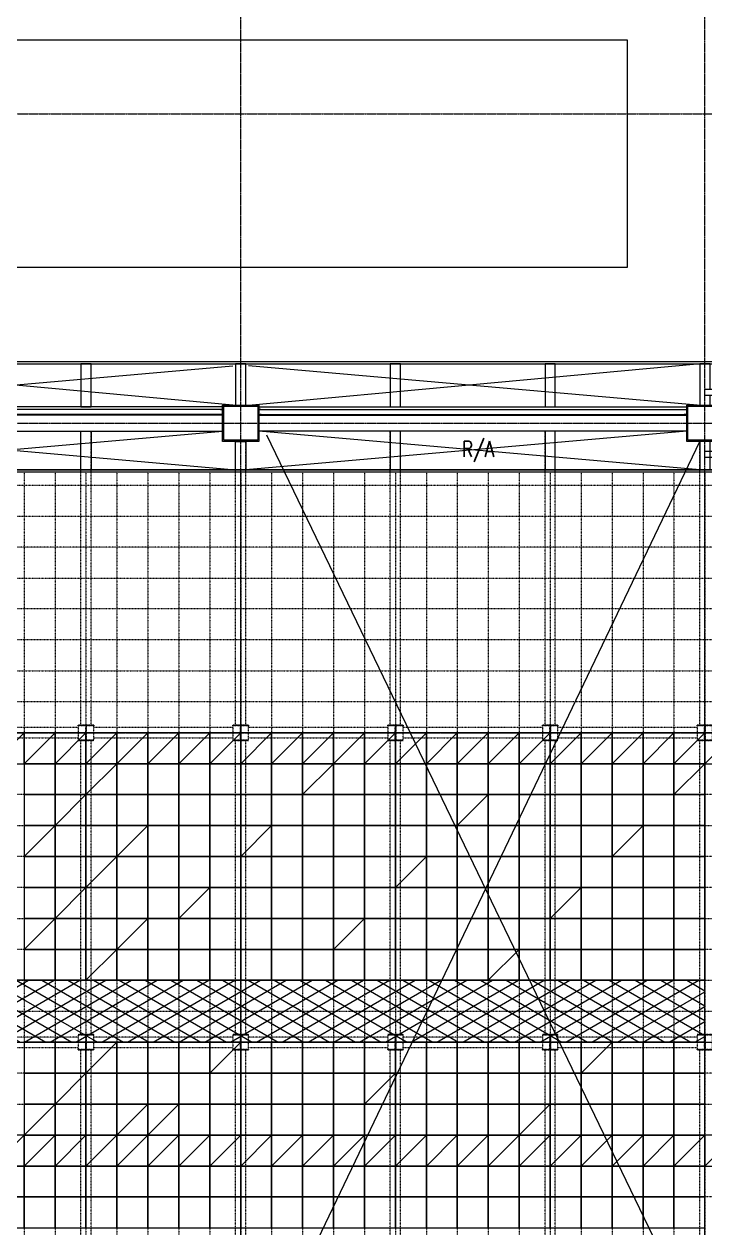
# Model space of a CAD drawing. Extents: x 73996 to 686888, y -9729 to 263202.
# Drawn here: x 467726 to 480926, y 201602 to 224942 of the extents above; entities that cross this region are included whole.
import ezdxf
from ezdxf.enums import TextEntityAlignment as Align

# ---------------------------------------------------------------- set-up
doc = ezdxf.new("R2010")
doc.units = 0
doc.header["$LTSCALE"] = 20
doc.linetypes.add('Data Center Layout_L20$0$CENTER', pattern=[2, 1.25, -0.25, 0.25, -0.25])
doc.linetypes.add('Data Center Layout_L20$0$DOTK1', pattern=[0.1, 0.05, -0.05])
for name, color, linetype, lineweight in [('Data Center Layout_L20$0$$ALDG', 252, 'Data Center Layout_L20$0$DOTK1', 0), ('Data Center Layout_L20$0$$ALDG-P', 252, 'Continuous', 0), ('Data Center Layout_L20$0$$AREA-RC', 252, 'Continuous', 0), ('Data Center Layout_L20$0$$OOBIKI', 252, 'Data Center Layout_L20$0$DOTK1', 0), ('Data Center Layout_L20$0$ARC', 252, 'Continuous', 0), ('Data Center Layout_L20$0$H-SIN', 252, 'Data Center Layout_L20$0$CENTER', 9), ('Data Center Layout_L20$0$HOJO1', 252, 'Continuous', 0)]:
    doc.layers.add(name, color=color, linetype=linetype, lineweight=lineweight)
doc.styles.add('Data Center Layout_L20$0$ROMS', font='ROMANS.shx', dxfattribs={"bigfont": 'bigfont.shx'})

# ---------------------------------------------------------------- blocks, each defined once
blk = doc.blocks.new('Data Center Layout_L20$0$45%-AL-G')
blk.add_line((600, 600), (0, 0))
blk.add_lwpolyline([(0, 0), (600, 0), (600, 600), (0, 600)], close=True)
blk = doc.blocks.new('Data Center Layout_L20$0$BLANK')
blk.add_lwpolyline([(0, 0), (600, 0), (600, 600), (0, 600)], close=True)
blk = doc.blocks.new('Data Center Layout_L20$0$A$C80dc7663')
at = {"layer": 'Data Center Layout_L20$0$$ALDG-P', "linetype": 'Data Center Layout_L20$0$DOTK1'}
h = blk.add_hatch(dxfattribs=at)
h.set_pattern_fill('EXP', color=256, scale=100, style=0)
h.set_pattern_definition([(30, (275940.24, 28654.4), (-125, 216.50635), []), (330, (275940.24, 28654.4), (125, 216.50635), [])])
h.paths.add_polyline_path([(508540.24, 172045.59), (522940.24, 172045.59), (522940.24, 173245.59), (508540.24, 173245.59)])
at = {"layer": 'Data Center Layout_L20$0$$ALDG'}
for p, q in [((509740.24, 183095.59), (509740.24, 148995.59)), ((510340.24, 183095.59), (510340.24, 148995.59)), ((510940.24, 183095.59), (510940.24, 148995.59)), ((511540.24, 183095.59), (511540.24, 148995.59)), ((512140.24, 183095.59), (512140.24, 148995.59)), ((512740.24, 183095.59), (512740.24, 148995.59)), ((513340.24, 183095.59), (513340.24, 148995.59)), ((513940.24, 183095.59), (513940.24, 166395.59)), ((514540.24, 183095.59), (514540.24, 148995.59)), ((515140.24, 183095.59), (515140.24, 148995.59)), ((515740.24, 183095.59), (515740.24, 148995.59)), ((516340.24, 183095.59), (516340.24, 148995.59)), ((516940.24, 183095.59), (516940.24, 148995.59)), ((517540.24, 183095.59), (517540.24, 148995.59)), ((518140.24, 183095.59), (518140.24, 148995.59)), ((518740.24, 183095.59), (518740.24, 148995.59)), ((519340.24, 183095.59), (519340.24, 148995.59)), ((519940.24, 183095.59), (519940.24, 148995.59)), ((520540.24, 183095.59), (520540.24, 148995.59)), ((521140.24, 183095.59), (521140.24, 148995.59)), ((521740.24, 183095.59), (521740.24, 148995.59)), ((522340.24, 183095.59), (522340.24, 148995.59)), ((522940.24, 183095.59), (522940.24, 166395.59)), ((493690.24, 182845.59), (523377.74, 182845.59)), ((493690.24, 182245.59), (523605.24, 182245.59)), ((531290.24, 181645.59), (493690.24, 181645.59)), ((493690.24, 181045.59), (531290.24, 181045.59)), ((531290.24, 180445.59), (493690.24, 180445.59)), ((531290.24, 179845.59), (334590.24, 179845.59)), ((334590.24, 179245.59), (531290.24, 179245.59)), ((531290.24, 178645.59), (334590.24, 178645.59)), ((334590.24, 178045.59), (531290.24, 178045.59)), ((334590.24, 177445.59), (531290.24, 177445.59)), ((531290.24, 176845.59), (334590.24, 176845.59)), ((334590.24, 176245.59), (531290.24, 176245.59)), ((531290.24, 175645.59), (334590.24, 175645.59)), ((531290.24, 175045.59), (334590.24, 175045.59)), ((334590.24, 174445.59), (531290.24, 174445.59)), ((531290.24, 173845.59), (334590.24, 173845.59)), ((334590.24, 173245.59), (531290.24, 173245.59)), ((334590.24, 172645.59), (531290.24, 172645.59)), ((334590.24, 172045.59), (531290.24, 172045.59)), ((531290.24, 171445.59), (334590.24, 171445.59)), ((334590.24, 170845.59), (531290.24, 170845.59)), ((531290.24, 170245.59), (334590.24, 170245.59)), ((334590.24, 169645.59), (531290.24, 169645.59)), ((531290.24, 169045.59), (334590.24, 169045.59))]:
    blk.add_line(p, q, dxfattribs=at)
at = {"layer": 'Data Center Layout_L20$0$$ALDG-P'}
for points in [[(500740.24, 170245.59), (500740.24, 177445.59), (512140.24, 177445.59), (512140.24, 173245.59), (508540.24, 173245.59), (508540.24, 172045.59), (512140.24, 172045.59), (512140.24, 170245.59)], [(512140.24, 177445.59), (522940.24, 177445.59), (522940.24, 173245.59), (512140.24, 173245.59)], [(522940.24, 170245.59), (522940.24, 177445.59), (529540.24, 177445.59), (529540.24, 167845.59), (523540.24, 167845.59), (523540.24, 170245.59)], [(512140.24, 170245.59), (522940.24, 170245.59), (522940.24, 172045.59), (512140.24, 172045.59)]]:
    blk.add_lwpolyline(points, close=True, dxfattribs=at)
at = {"layer": 'Data Center Layout_L20$0$$AREA-RC'}
blk.add_lwpolyline([(493690.24, 183145.59), (523378.24, 183145.59), (523377.74, 182303.09), (528265.24, 182303.09), (528265.24, 182320.59), (529540.24, 182320.59), (529540.24, 178045.59), (500140.24, 178045.59), (500140.24, 170245.59), (486940.24, 170245.59)], dxfattribs=at)
at = {"layer": 'Data Center Layout_L20$0$$OOBIKI'}
for p, q in [((510840.24, 178195.59), (510840.24, 183895.59)), ((511040.24, 178195.59), (511040.24, 183895.59)), ((513840.24, 178195.59), (513840.24, 183695.59)), ((514040.24, 178195.59), (514040.24, 183695.59)), ((516840.24, 178195.59), (516840.24, 183895.59)), ((517040.24, 178195.59), (517040.24, 183895.59)), ((519840.24, 178195.59), (519840.24, 183895.59)), ((520040.24, 178195.59), (520040.24, 183895.59)), ((522840.24, 178195.59), (522840.24, 183695.59)), ((510790.24, 178145.59), (508090.24, 178145.59)), ((513790.24, 178145.59), (511090.24, 178145.59)), ((516790.24, 178145.59), (514090.24, 178145.59)), ((519790.24, 178145.59), (517090.24, 178145.59)), ((522790.24, 178145.59), (520090.24, 178145.59)), ((508090.24, 177945.59), (510790.24, 177945.59)), ((510840.24, 172195.59), (510840.24, 177895.59)), ((511040.24, 172195.59), (511040.24, 177895.59)), ((511090.24, 177945.59), (513790.24, 177945.59)), ((513840.24, 172195.59), (513840.24, 177895.59)), ((514040.24, 172195.59), (514040.24, 177895.59)), ((514090.24, 177945.59), (516790.24, 177945.59)), ((516840.24, 172195.59), (516840.24, 177895.59)), ((517040.24, 172195.59), (517040.24, 177895.59)), ((517090.24, 177945.59), (519790.24, 177945.59)), ((519840.24, 172195.59), (519840.24, 177895.59)), ((520040.24, 172195.59), (520040.24, 177895.59)), ((520090.24, 177945.59), (522790.24, 177945.59)), ((522840.24, 172195.59), (522840.24, 177895.59)), ((510790.24, 172145.59), (508090.24, 172145.59)), ((513790.24, 172145.59), (511090.24, 172145.59)), ((516790.24, 172145.59), (514090.24, 172145.59)), ((519790.24, 172145.59), (517090.24, 172145.59)), ((522790.24, 172145.59), (520090.24, 172145.59)), ((508090.24, 171945.59), (510790.24, 171945.59)), ((510840.24, 166195.59), (510840.24, 171895.59)), ((511040.24, 166195.59), (511040.24, 171895.59)), ((511090.24, 171945.59), (513790.24, 171945.59)), ((513840.24, 166395.59), (513840.24, 171895.59)), ((514040.24, 166395.59), (514040.24, 171895.59)), ((514090.24, 171945.59), (516790.24, 171945.59)), ((516840.24, 166195.59), (516840.24, 171895.59)), ((517040.24, 166195.59), (517040.24, 171895.59)), ((517090.24, 171945.59), (519790.24, 171945.59)), ((519840.24, 166195.59), (519840.24, 171895.59)), ((520040.24, 166195.59), (520040.24, 171895.59)), ((520090.24, 171945.59), (522790.24, 171945.59)), ((522840.24, 166395.59), (522840.24, 171895.59))]:
    blk.add_line(p, q, dxfattribs=at)
at = {"layer": 'Data Center Layout_L20$0$$OOBIKI', "linetype": 'Data Center Layout_L20$0$DOTK1'}
for points in [[(510790.24, 178195.59), (511090.24, 178195.59), (511090.24, 178180.59), (510945.24, 178180.59), (510945.24, 177910.59), (511090.24, 177910.59), (511090.24, 177895.59), (510790.24, 177895.59), (510790.24, 177910.59), (510935.24, 177910.59), (510935.24, 178180.59), (510790.24, 178180.59)], [(513790.24, 178195.59), (514090.24, 178195.59), (514090.24, 178180.59), (513945.24, 178180.59), (513945.24, 177910.59), (514090.24, 177910.59), (514090.24, 177895.59), (513790.24, 177895.59), (513790.24, 177910.59), (513935.24, 177910.59), (513935.24, 178180.59), (513790.24, 178180.59)], [(516790.24, 178195.59), (517090.24, 178195.59), (517090.24, 178180.59), (516945.24, 178180.59), (516945.24, 177910.59), (517090.24, 177910.59), (517090.24, 177895.59), (516790.24, 177895.59), (516790.24, 177910.59), (516935.24, 177910.59), (516935.24, 178180.59), (516790.24, 178180.59)], [(519790.24, 178195.59), (520090.24, 178195.59), (520090.24, 178180.59), (519945.24, 178180.59), (519945.24, 177910.59), (520090.24, 177910.59), (520090.24, 177895.59), (519790.24, 177895.59), (519790.24, 177910.59), (519935.24, 177910.59), (519935.24, 178180.59), (519790.24, 178180.59)], [(522790.24, 178195.59), (523090.24, 178195.59), (523090.24, 178180.59), (522945.24, 178180.59), (522945.24, 177910.59), (523090.24, 177910.59), (523090.24, 177895.59), (522790.24, 177895.59), (522790.24, 177910.59), (522935.24, 177910.59), (522935.24, 178180.59), (522790.24, 178180.59)], [(510790.24, 172195.59), (511090.24, 172195.59), (511090.24, 172180.59), (510945.24, 172180.59), (510945.24, 171910.59), (511090.24, 171910.59), (511090.24, 171895.59), (510790.24, 171895.59), (510790.24, 171910.59), (510935.24, 171910.59), (510935.24, 172180.59), (510790.24, 172180.59)], [(513790.24, 172195.59), (514090.24, 172195.59), (514090.24, 172180.59), (513945.24, 172180.59), (513945.24, 171910.59), (514090.24, 171910.59), (514090.24, 171895.59), (513790.24, 171895.59), (513790.24, 171910.59), (513935.24, 171910.59), (513935.24, 172180.59), (513790.24, 172180.59)], [(516790.24, 172195.59), (517090.24, 172195.59), (517090.24, 172180.59), (516945.24, 172180.59), (516945.24, 171910.59), (517090.24, 171910.59), (517090.24, 171895.59), (516790.24, 171895.59), (516790.24, 171910.59), (516935.24, 171910.59), (516935.24, 172180.59), (516790.24, 172180.59)], [(519790.24, 172195.59), (520090.24, 172195.59), (520090.24, 172180.59), (519945.24, 172180.59), (519945.24, 171910.59), (520090.24, 171910.59), (520090.24, 171895.59), (519790.24, 171895.59), (519790.24, 171910.59), (519935.24, 171910.59), (519935.24, 172180.59), (519790.24, 172180.59)], [(522790.24, 172195.59), (523090.24, 172195.59), (523090.24, 172180.59), (522945.24, 172180.59), (522945.24, 171910.59), (523090.24, 171910.59), (523090.24, 171895.59), (522790.24, 171895.59), (522790.24, 171910.59), (522935.24, 171910.59), (522935.24, 172180.59), (522790.24, 172180.59)]]:
    blk.add_lwpolyline(points, close=True, dxfattribs=at)
at = {"layer": 'Data Center Layout_L20$0$$OOBIKI'}
for points in [[(510790.24, 177895.59), (511090.24, 177895.59), (511090.24, 178195.59), (510790.24, 178195.59)], [(513790.24, 177895.59), (514090.24, 177895.59), (514090.24, 178195.59), (513790.24, 178195.59)], [(516790.24, 177895.59), (517090.24, 177895.59), (517090.24, 178195.59), (516790.24, 178195.59)], [(519790.24, 177895.59), (520090.24, 177895.59), (520090.24, 178195.59), (519790.24, 178195.59)], [(522790.24, 177895.59), (523090.24, 177895.59), (523090.24, 178195.59), (522790.24, 178195.59)], [(510790.24, 171895.59), (511090.24, 171895.59), (511090.24, 172195.59), (510790.24, 172195.59)], [(513790.24, 171895.59), (514090.24, 171895.59), (514090.24, 172195.59), (513790.24, 172195.59)], [(516790.24, 171895.59), (517090.24, 171895.59), (517090.24, 172195.59), (516790.24, 172195.59)], [(519790.24, 171895.59), (520090.24, 171895.59), (520090.24, 172195.59), (519790.24, 172195.59)], [(522790.24, 171895.59), (523090.24, 171895.59), (523090.24, 172195.59), (522790.24, 172195.59)]]:
    blk.add_lwpolyline(points, close=True, dxfattribs=at)
at = {"layer": 'Data Center Layout_L20$0$ARC'}
for p, q in [((487390.24, 185245.59), (523540.24, 185245.59)), ((487390.24, 185195.59), (523490.24, 185195.59)), ((513790.24, 184395.59), (505090.24, 185195.59)), ((505090.24, 184395.59), (513790.24, 185160.59)), ((514090.24, 184395.59), (522790.24, 185195.59)), ((522790.24, 184395.59), (514090.24, 185160.59)), ((513590.24, 184365.59), (505290.24, 184365.59)), ((513590.24, 184315.59), (505290.24, 184315.59)), ((513590.24, 184215.59), (505290.24, 184215.59)), ((513590.24, 184203.09), (505290.24, 184203.09)), ((514290.24, 184365.59), (522590.24, 184365.59)), ((514290.24, 184315.59), (522590.24, 184315.59)), ((514290.24, 184215.59), (522590.24, 184215.59)), ((514290.24, 184203.09), (522590.24, 184203.09)), ((505040.24, 183145.59), (513590.24, 183895.59)), ((505290.24, 183895.59), (513590.24, 183895.59)), ((505290.24, 183895.59), (513840.24, 183145.59)), ((522590.24, 183895.59), (514040.24, 183145.59)), ((522590.24, 183895.59), (514290.24, 183895.59)), ((522840.24, 183145.59), (514290.24, 183895.59)), ((523378.24, 183145.59), (493690.24, 183145.59)), ((523378.24, 183095.59), (493690.24, 183095.59))]:
    blk.add_line(p, q, dxfattribs=at)
for points in [[(499240.24, 187070.59), (521440.24, 187070.59), (521440.24, 191470.59), (499240.24, 191470.59)], [(510840.24, 184365.59), (511040.24, 184365.59), (511040.24, 185195.59), (510840.24, 185195.59)], [(513840.24, 184395.59), (514040.24, 184395.59), (514040.24, 185195.59), (513840.24, 185195.59)], [(516840.24, 184365.59), (517040.24, 184365.59), (517040.24, 185195.59), (516840.24, 185195.59)], [(519840.24, 184365.59), (520040.24, 184365.59), (520040.24, 185195.59), (519840.24, 185195.59)], [(523490.24, 184583.59), (522940.24, 184583.59), (522940.24, 184707.59), (523490.24, 184707.59)], [(513590.24, 183695.59), (513590.24, 184395.59), (514290.24, 184395.59), (514290.24, 183695.59)], [(522590.24, 183695.59), (522590.24, 184395.59), (523290.24, 184395.59), (523290.24, 183695.59)], [(513610.24, 183715.59), (513610.24, 184375.59), (514270.24, 184375.59), (514270.24, 183715.59)], [(522610.24, 183715.59), (522610.24, 184375.59), (523270.24, 184375.59), (523270.24, 183715.59)], [(510840.24, 183895.59), (511040.24, 183895.59), (511040.24, 183145.59), (510840.24, 183145.59)], [(513840.24, 183695.59), (514040.24, 183695.59), (514040.24, 183145.59), (513840.24, 183145.59)], [(517040.24, 183895.59), (516840.24, 183895.59), (516840.24, 183145.59), (517040.24, 183145.59)], [(520040.24, 183895.59), (519840.24, 183895.59), (519840.24, 183145.59), (520040.24, 183145.59)], [(523040.24, 183695.59), (522840.24, 183695.59), (522840.24, 183145.59), (523040.24, 183145.59)], [(523377.74, 183383.59), (522940.24, 183383.59), (522940.24, 183507.59), (523377.74, 183507.59)], [(508540.24, 172045.59), (522940.24, 172045.59), (522940.24, 173245.59), (508540.24, 173245.59)]]:
    blk.add_lwpolyline(points, close=True, dxfattribs=at)
for points in [[(523040.24, 184707.59), (523040.24, 185195.59), (522840.24, 185195.59), (522840.24, 184395.59), (523040.24, 184395.59), (523040.24, 184583.59)], [(513550.24, 184305.59), (513550.24, 184315.59), (513590.24, 184315.59), (513590.24, 184215.59), (513550.24, 184215.59), (513550.24, 184225.59)], [(514330.24, 184305.59), (514330.24, 184315.59), (514290.24, 184315.59), (514290.24, 184215.59), (514330.24, 184215.59), (514330.24, 184225.59)], [(522550.24, 184305.59), (522550.24, 184315.59), (522590.24, 184315.59), (522590.24, 184215.59), (522550.24, 184215.59), (522550.24, 184225.59)]]:
    blk.add_lwpolyline(points, dxfattribs=at)
at = {"layer": 'Data Center Layout_L20$0$H-SIN'}
for p, q in [((513940.24, 124521.53), (513940.24, 230045.59)), ((522940.24, 124521.53), (522940.24, 230045.59)), ((294307.41, 190045.59), (588940.24, 190045.59)), ((294307.41, 184045.59), (588940.24, 184045.59)), ((294307.41, 178045.59), (588940.24, 178045.59)), ((294307.41, 172045.59), (588940.24, 172045.59))]:
    blk.add_line(p, q, dxfattribs=at)
at = {"layer": 'Data Center Layout_L20$0$HOJO1'}
for p, q in [((514440.24, 183820.59), (522840.24, 166395.59)), ((514440.24, 166145.59), (522840.24, 183695.59))]:
    blk.add_line(p, q, dxfattribs=at)
at = {"layer": 'Data Center Layout_L20$0$$ALDG-P'}
for name, p in [('Data Center Layout_L20$0$45%-AL-G', (509140.24, 177445.59)), ('Data Center Layout_L20$0$45%-AL-G', (509740.24, 177445.59)), ('Data Center Layout_L20$0$45%-AL-G', (510340.24, 177445.59)), ('Data Center Layout_L20$0$45%-AL-G', (510940.24, 177445.59)), ('Data Center Layout_L20$0$45%-AL-G', (511540.24, 177445.59)), ('Data Center Layout_L20$0$45%-AL-G', (512140.24, 177445.59)), ('Data Center Layout_L20$0$45%-AL-G', (512740.24, 177445.59)), ('Data Center Layout_L20$0$45%-AL-G', (513340.24, 177445.59)), ('Data Center Layout_L20$0$45%-AL-G', (513940.24, 177445.59)), ('Data Center Layout_L20$0$45%-AL-G', (514540.24, 177445.59)), ('Data Center Layout_L20$0$45%-AL-G', (515140.24, 177445.59)), ('Data Center Layout_L20$0$45%-AL-G', (515740.24, 177445.59)), ('Data Center Layout_L20$0$45%-AL-G', (516340.24, 177445.59)), ('Data Center Layout_L20$0$45%-AL-G', (516940.24, 177445.59)), ('Data Center Layout_L20$0$45%-AL-G', (517540.24, 177445.59)), ('Data Center Layout_L20$0$45%-AL-G', (518140.24, 177445.59)), ('Data Center Layout_L20$0$45%-AL-G', (518740.24, 177445.59)), ('Data Center Layout_L20$0$45%-AL-G', (519340.24, 177445.59)), ('Data Center Layout_L20$0$45%-AL-G', (519940.24, 177445.59)), ('Data Center Layout_L20$0$45%-AL-G', (520540.24, 177445.59)), ('Data Center Layout_L20$0$45%-AL-G', (521140.24, 177445.59)), ('Data Center Layout_L20$0$45%-AL-G', (521740.24, 177445.59)), ('Data Center Layout_L20$0$45%-AL-G', (522340.24, 177445.59)), ('Data Center Layout_L20$0$45%-AL-G', (522940.24, 177445.59)), ('Data Center Layout_L20$0$BLANK', (509740.24, 176845.59)), ('Data Center Layout_L20$0$BLANK', (510340.24, 176845.59)), ('Data Center Layout_L20$0$45%-AL-G', (510940.24, 176845.59)), ('Data Center Layout_L20$0$BLANK', (511540.24, 176845.59)), ('Data Center Layout_L20$0$BLANK', (512140.24, 176845.59)), ('Data Center Layout_L20$0$BLANK', (512740.24, 176845.59)), ('Data Center Layout_L20$0$BLANK', (513340.24, 176845.59)), ('Data Center Layout_L20$0$BLANK', (513940.24, 176845.59)), ('Data Center Layout_L20$0$BLANK', (514540.24, 176845.59)), ('Data Center Layout_L20$0$45%-AL-G', (515140.24, 176845.59)), ('Data Center Layout_L20$0$BLANK', (515740.24, 176845.59)), ('Data Center Layout_L20$0$BLANK', (516340.24, 176845.59)), ('Data Center Layout_L20$0$BLANK', (516940.24, 176845.59)), ('Data Center Layout_L20$0$BLANK', (517540.24, 176845.59)), ('Data Center Layout_L20$0$BLANK', (518140.24, 176845.59)), ('Data Center Layout_L20$0$BLANK', (518740.24, 176845.59)), ('Data Center Layout_L20$0$BLANK', (519340.24, 176845.59)), ('Data Center Layout_L20$0$BLANK', (519940.24, 176845.59)), ('Data Center Layout_L20$0$BLANK', (520540.24, 176845.59)), ('Data Center Layout_L20$0$BLANK', (521140.24, 176845.59)), ('Data Center Layout_L20$0$BLANK', (521740.24, 176845.59)), ('Data Center Layout_L20$0$45%-AL-G', (522340.24, 176845.59)), ('Data Center Layout_L20$0$BLANK', (509740.24, 176245.59)), ('Data Center Layout_L20$0$45%-AL-G', (510340.24, 176245.59)), ('Data Center Layout_L20$0$BLANK', (510940.24, 176245.59)), ('Data Center Layout_L20$0$BLANK', (511540.24, 176245.59)), ('Data Center Layout_L20$0$BLANK', (512140.24, 176245.59)), ('Data Center Layout_L20$0$BLANK', (512740.24, 176245.59)), ('Data Center Layout_L20$0$BLANK', (513340.24, 176245.59)), ('Data Center Layout_L20$0$BLANK', (513940.24, 176245.59)), ('Data Center Layout_L20$0$BLANK', (514540.24, 176245.59)), ('Data Center Layout_L20$0$BLANK', (515140.24, 176245.59)), ('Data Center Layout_L20$0$BLANK', (515740.24, 176245.59)), ('Data Center Layout_L20$0$BLANK', (516340.24, 176245.59)), ('Data Center Layout_L20$0$BLANK', (516940.24, 176245.59)), ('Data Center Layout_L20$0$BLANK', (517540.24, 176245.59)), ('Data Center Layout_L20$0$45%-AL-G', (518140.24, 176245.59)), ('Data Center Layout_L20$0$BLANK', (518740.24, 176245.59)), ('Data Center Layout_L20$0$BLANK', (519340.24, 176245.59)), ('Data Center Layout_L20$0$BLANK', (519940.24, 176245.59)), ('Data Center Layout_L20$0$BLANK', (520540.24, 176245.59)), ('Data Center Layout_L20$0$BLANK', (521140.24, 176245.59)), ('Data Center Layout_L20$0$BLANK', (521740.24, 176245.59)), ('Data Center Layout_L20$0$BLANK', (522340.24, 176245.59)), ('Data Center Layout_L20$0$45%-AL-G', (509740.24, 175645.59)), ('Data Center Layout_L20$0$BLANK', (510340.24, 175645.59)), ('Data Center Layout_L20$0$BLANK', (510940.24, 175645.59)), ('Data Center Layout_L20$0$45%-AL-G', (511540.24, 175645.59)), ('Data Center Layout_L20$0$BLANK', (512140.24, 175645.59)), ('Data Center Layout_L20$0$BLANK', (512740.24, 175645.59)), ('Data Center Layout_L20$0$BLANK', (513340.24, 175645.59)), ('Data Center Layout_L20$0$45%-AL-G', (513940.24, 175645.59)), ('Data Center Layout_L20$0$BLANK', (514540.24, 175645.59)), ('Data Center Layout_L20$0$BLANK', (515140.24, 175645.59)), ('Data Center Layout_L20$0$BLANK', (515740.24, 175645.59)), ('Data Center Layout_L20$0$BLANK', (516340.24, 175645.59)), ('Data Center Layout_L20$0$BLANK', (516940.24, 175645.59)), ('Data Center Layout_L20$0$BLANK', (517540.24, 175645.59)), ('Data Center Layout_L20$0$BLANK', (518140.24, 175645.59)), ('Data Center Layout_L20$0$BLANK', (518740.24, 175645.59)), ('Data Center Layout_L20$0$BLANK', (519340.24, 175645.59)), ('Data Center Layout_L20$0$BLANK', (519940.24, 175645.59)), ('Data Center Layout_L20$0$BLANK', (520540.24, 175645.59)), ('Data Center Layout_L20$0$45%-AL-G', (521140.24, 175645.59)), ('Data Center Layout_L20$0$BLANK', (521740.24, 175645.59)), ('Data Center Layout_L20$0$BLANK', (522340.24, 175645.59)), ('Data Center Layout_L20$0$BLANK', (509740.24, 175045.59)), ('Data Center Layout_L20$0$BLANK', (510340.24, 175045.59)), ('Data Center Layout_L20$0$45%-AL-G', (510940.24, 175045.59)), ('Data Center Layout_L20$0$BLANK', (511540.24, 175045.59)), ('Data Center Layout_L20$0$BLANK', (512140.24, 175045.59)), ('Data Center Layout_L20$0$BLANK', (512740.24, 175045.59)), ('Data Center Layout_L20$0$BLANK', (513340.24, 175045.59)), ('Data Center Layout_L20$0$BLANK', (513940.24, 175045.59)), ('Data Center Layout_L20$0$BLANK', (514540.24, 175045.59)), ('Data Center Layout_L20$0$BLANK', (515140.24, 175045.59)), ('Data Center Layout_L20$0$BLANK', (515740.24, 175045.59)), ('Data Center Layout_L20$0$BLANK', (516340.24, 175045.59)), ('Data Center Layout_L20$0$45%-AL-G', (516940.24, 175045.59)), ('Data Center Layout_L20$0$BLANK', (517540.24, 175045.59)), ('Data Center Layout_L20$0$BLANK', (518140.24, 175045.59)), ('Data Center Layout_L20$0$BLANK', (518740.24, 175045.59)), ('Data Center Layout_L20$0$BLANK', (519340.24, 175045.59)), ('Data Center Layout_L20$0$BLANK', (519940.24, 175045.59)), ('Data Center Layout_L20$0$BLANK', (520540.24, 175045.59)), ('Data Center Layout_L20$0$BLANK', (521140.24, 175045.59)), ('Data Center Layout_L20$0$BLANK', (521740.24, 175045.59)), ('Data Center Layout_L20$0$BLANK', (522340.24, 175045.59)), ('Data Center Layout_L20$0$BLANK', (509740.24, 174445.59)), ('Data Center Layout_L20$0$45%-AL-G', (510340.24, 174445.59)), ('Data Center Layout_L20$0$BLANK', (510940.24, 174445.59)), ('Data Center Layout_L20$0$BLANK', (511540.24, 174445.59)), ('Data Center Layout_L20$0$BLANK', (512140.24, 174445.59)), ('Data Center Layout_L20$0$45%-AL-G', (512740.24, 174445.59)), ('Data Center Layout_L20$0$BLANK', (513340.24, 174445.59)), ('Data Center Layout_L20$0$BLANK', (513940.24, 174445.59)), ('Data Center Layout_L20$0$BLANK', (514540.24, 174445.59)), ('Data Center Layout_L20$0$BLANK', (515140.24, 174445.59)), ('Data Center Layout_L20$0$BLANK', (515740.24, 174445.59)), ('Data Center Layout_L20$0$BLANK', (516340.24, 174445.59)), ('Data Center Layout_L20$0$BLANK', (516940.24, 174445.59)), ('Data Center Layout_L20$0$BLANK', (517540.24, 174445.59)), ('Data Center Layout_L20$0$BLANK', (518140.24, 174445.59)), ('Data Center Layout_L20$0$BLANK', (518740.24, 174445.59)), ('Data Center Layout_L20$0$BLANK', (519340.24, 174445.59)), ('Data Center Layout_L20$0$45%-AL-G', (519940.24, 174445.59)), ('Data Center Layout_L20$0$BLANK', (520540.24, 174445.59)), ('Data Center Layout_L20$0$BLANK', (521140.24, 174445.59)), ('Data Center Layout_L20$0$BLANK', (521740.24, 174445.59)), ('Data Center Layout_L20$0$BLANK', (522340.24, 174445.59)), ('Data Center Layout_L20$0$45%-AL-G', (509740.24, 173845.59)), ('Data Center Layout_L20$0$BLANK', (510340.24, 173845.59)), ('Data Center Layout_L20$0$BLANK', (510940.24, 173845.59)), ('Data Center Layout_L20$0$45%-AL-G', (511540.24, 173845.59)), ('Data Center Layout_L20$0$BLANK', (512140.24, 173845.59)), ('Data Center Layout_L20$0$BLANK', (512740.24, 173845.59)), ('Data Center Layout_L20$0$BLANK', (513340.24, 173845.59)), ('Data Center Layout_L20$0$BLANK', (513940.24, 173845.59)), ('Data Center Layout_L20$0$BLANK', (514540.24, 173845.59)), ('Data Center Layout_L20$0$BLANK', (515140.24, 173845.59)), ('Data Center Layout_L20$0$45%-AL-G', (515740.24, 173845.59)), ('Data Center Layout_L20$0$BLANK', (516340.24, 173845.59)), ('Data Center Layout_L20$0$BLANK', (516940.24, 173845.59)), ('Data Center Layout_L20$0$BLANK', (517540.24, 173845.59)), ('Data Center Layout_L20$0$BLANK', (518140.24, 173845.59)), ('Data Center Layout_L20$0$BLANK', (518740.24, 173845.59)), ('Data Center Layout_L20$0$BLANK', (519340.24, 173845.59)), ('Data Center Layout_L20$0$BLANK', (519940.24, 173845.59)), ('Data Center Layout_L20$0$BLANK', (520540.24, 173845.59)), ('Data Center Layout_L20$0$BLANK', (521140.24, 173845.59)), ('Data Center Layout_L20$0$BLANK', (521740.24, 173845.59)), ('Data Center Layout_L20$0$BLANK', (522340.24, 173845.59)), ('Data Center Layout_L20$0$BLANK', (509740.24, 173245.59)), ('Data Center Layout_L20$0$BLANK', (510340.24, 173245.59)), ('Data Center Layout_L20$0$45%-AL-G', (510940.24, 173245.59)), ('Data Center Layout_L20$0$BLANK', (511540.24, 173245.59)), ('Data Center Layout_L20$0$BLANK', (512140.24, 173245.59)), ('Data Center Layout_L20$0$BLANK', (512740.24, 173245.59)), ('Data Center Layout_L20$0$BLANK', (513340.24, 173245.59)), ('Data Center Layout_L20$0$BLANK', (513940.24, 173245.59)), ('Data Center Layout_L20$0$BLANK', (514540.24, 173245.59)), ('Data Center Layout_L20$0$BLANK', (515140.24, 173245.59)), ('Data Center Layout_L20$0$BLANK', (515740.24, 173245.59)), ('Data Center Layout_L20$0$BLANK', (516340.24, 173245.59)), ('Data Center Layout_L20$0$BLANK', (516940.24, 173245.59)), ('Data Center Layout_L20$0$BLANK', (517540.24, 173245.59)), ('Data Center Layout_L20$0$BLANK', (518140.24, 173245.59)), ('Data Center Layout_L20$0$45%-AL-G', (518740.24, 173245.59)), ('Data Center Layout_L20$0$BLANK', (519340.24, 173245.59)), ('Data Center Layout_L20$0$BLANK', (519940.24, 173245.59)), ('Data Center Layout_L20$0$BLANK', (520540.24, 173245.59)), ('Data Center Layout_L20$0$BLANK', (521140.24, 173245.59)), ('Data Center Layout_L20$0$BLANK', (521740.24, 173245.59)), ('Data Center Layout_L20$0$BLANK', (522340.24, 173245.59)), ('Data Center Layout_L20$0$BLANK', (509740.24, 171445.59)), ('Data Center Layout_L20$0$BLANK', (510340.24, 171445.59)), ('Data Center Layout_L20$0$45%-AL-G', (510940.24, 171445.59)), ('Data Center Layout_L20$0$BLANK', (511540.24, 171445.59)), ('Data Center Layout_L20$0$BLANK', (512140.24, 171445.59)), ('Data Center Layout_L20$0$BLANK', (512740.24, 171445.59)), ('Data Center Layout_L20$0$45%-AL-G', (513340.24, 171445.59)), ('Data Center Layout_L20$0$BLANK', (513940.24, 171445.59)), ('Data Center Layout_L20$0$BLANK', (514540.24, 171445.59)), ('Data Center Layout_L20$0$BLANK', (515140.24, 171445.59)), ('Data Center Layout_L20$0$BLANK', (515740.24, 171445.59)), ('Data Center Layout_L20$0$BLANK', (516340.24, 171445.59)), ('Data Center Layout_L20$0$BLANK', (516940.24, 171445.59)), ('Data Center Layout_L20$0$BLANK', (517540.24, 171445.59)), ('Data Center Layout_L20$0$BLANK', (518140.24, 171445.59)), ('Data Center Layout_L20$0$BLANK', (518740.24, 171445.59)), ('Data Center Layout_L20$0$BLANK', (519340.24, 171445.59)), ('Data Center Layout_L20$0$BLANK', (519940.24, 171445.59)), ('Data Center Layout_L20$0$45%-AL-G', (520540.24, 171445.59)), ('Data Center Layout_L20$0$BLANK', (521140.24, 171445.59)), ('Data Center Layout_L20$0$BLANK', (521740.24, 171445.59)), ('Data Center Layout_L20$0$BLANK', (522340.24, 171445.59)), ('Data Center Layout_L20$0$BLANK', (509740.24, 170845.59)), ('Data Center Layout_L20$0$45%-AL-G', (510340.24, 170845.59)), ('Data Center Layout_L20$0$BLANK', (510940.24, 170845.59)), ('Data Center Layout_L20$0$BLANK', (511540.24, 170845.59)), ('Data Center Layout_L20$0$BLANK', (512140.24, 170845.59)), ('Data Center Layout_L20$0$BLANK', (512740.24, 170845.59)), ('Data Center Layout_L20$0$BLANK', (513340.24, 170845.59)), ('Data Center Layout_L20$0$BLANK', (513940.24, 170845.59)), ('Data Center Layout_L20$0$BLANK', (514540.24, 170845.59)), ('Data Center Layout_L20$0$BLANK', (515140.24, 170845.59)), ('Data Center Layout_L20$0$BLANK', (515740.24, 170845.59)), ('Data Center Layout_L20$0$45%-AL-G', (516340.24, 170845.59)), ('Data Center Layout_L20$0$BLANK', (516940.24, 170845.59)), ('Data Center Layout_L20$0$BLANK', (517540.24, 170845.59)), ('Data Center Layout_L20$0$BLANK', (518140.24, 170845.59)), ('Data Center Layout_L20$0$BLANK', (518740.24, 170845.59)), ('Data Center Layout_L20$0$BLANK', (519340.24, 170845.59)), ('Data Center Layout_L20$0$BLANK', (519940.24, 170845.59)), ('Data Center Layout_L20$0$BLANK', (520540.24, 170845.59)), ('Data Center Layout_L20$0$BLANK', (521140.24, 170845.59)), ('Data Center Layout_L20$0$BLANK', (521740.24, 170845.59)), ('Data Center Layout_L20$0$BLANK', (522340.24, 170845.59)), ('Data Center Layout_L20$0$45%-AL-G', (509740.24, 170245.59)), ('Data Center Layout_L20$0$BLANK', (510340.24, 170245.59)), ('Data Center Layout_L20$0$BLANK', (510940.24, 170245.59)), ('Data Center Layout_L20$0$45%-AL-G', (511540.24, 170245.59)), ('Data Center Layout_L20$0$45%-AL-G', (512140.24, 170245.59)), ('Data Center Layout_L20$0$BLANK', (512740.24, 170245.59)), ('Data Center Layout_L20$0$BLANK', (513340.24, 170245.59)), ('Data Center Layout_L20$0$BLANK', (513940.24, 170245.59)), ('Data Center Layout_L20$0$BLANK', (514540.24, 170245.59)), ('Data Center Layout_L20$0$BLANK', (515140.24, 170245.59)), ('Data Center Layout_L20$0$BLANK', (515740.24, 170245.59)), ('Data Center Layout_L20$0$BLANK', (516340.24, 170245.59)), ('Data Center Layout_L20$0$BLANK', (516940.24, 170245.59)), ('Data Center Layout_L20$0$BLANK', (517540.24, 170245.59)), ('Data Center Layout_L20$0$BLANK', (518140.24, 170245.59)), ('Data Center Layout_L20$0$BLANK', (518740.24, 170245.59)), ('Data Center Layout_L20$0$45%-AL-G', (519340.24, 170245.59)), ('Data Center Layout_L20$0$BLANK', (519940.24, 170245.59)), ('Data Center Layout_L20$0$BLANK', (520540.24, 170245.59)), ('Data Center Layout_L20$0$BLANK', (521140.24, 170245.59)), ('Data Center Layout_L20$0$BLANK', (521740.24, 170245.59)), ('Data Center Layout_L20$0$BLANK', (522340.24, 170245.59)), ('Data Center Layout_L20$0$45%-AL-G', (509140.24, 169645.59)), ('Data Center Layout_L20$0$45%-AL-G', (509740.24, 169645.59)), ('Data Center Layout_L20$0$45%-AL-G', (510340.24, 169645.59)), ('Data Center Layout_L20$0$45%-AL-G', (510940.24, 169645.59)), ('Data Center Layout_L20$0$45%-AL-G', (511540.24, 169645.59)), ('Data Center Layout_L20$0$45%-AL-G', (512140.24, 169645.59)), ('Data Center Layout_L20$0$45%-AL-G', (512740.24, 169645.59)), ('Data Center Layout_L20$0$45%-AL-G', (513340.24, 169645.59)), ('Data Center Layout_L20$0$45%-AL-G', (513940.24, 169645.59)), ('Data Center Layout_L20$0$45%-AL-G', (514540.24, 169645.59)), ('Data Center Layout_L20$0$45%-AL-G', (515140.24, 169645.59)), ('Data Center Layout_L20$0$45%-AL-G', (515740.24, 169645.59)), ('Data Center Layout_L20$0$45%-AL-G', (516340.24, 169645.59)), ('Data Center Layout_L20$0$45%-AL-G', (516940.24, 169645.59)), ('Data Center Layout_L20$0$45%-AL-G', (517540.24, 169645.59)), ('Data Center Layout_L20$0$45%-AL-G', (518140.24, 169645.59)), ('Data Center Layout_L20$0$45%-AL-G', (518740.24, 169645.59)), ('Data Center Layout_L20$0$45%-AL-G', (519340.24, 169645.59)), ('Data Center Layout_L20$0$45%-AL-G', (519940.24, 169645.59)), ('Data Center Layout_L20$0$45%-AL-G', (520540.24, 169645.59)), ('Data Center Layout_L20$0$45%-AL-G', (521140.24, 169645.59)), ('Data Center Layout_L20$0$45%-AL-G', (521740.24, 169645.59)), ('Data Center Layout_L20$0$45%-AL-G', (522340.24, 169645.59)), ('Data Center Layout_L20$0$45%-AL-G', (522940.24, 169645.59)), ('Data Center Layout_L20$0$BLANK', (509140.24, 169045.59)), ('Data Center Layout_L20$0$BLANK', (509740.24, 169045.59)), ('Data Center Layout_L20$0$BLANK', (510340.24, 169045.59)), ('Data Center Layout_L20$0$BLANK', (510940.24, 169045.59)), ('Data Center Layout_L20$0$BLANK', (511540.24, 169045.59)), ('Data Center Layout_L20$0$BLANK', (512140.24, 169045.59)), ('Data Center Layout_L20$0$BLANK', (512740.24, 169045.59)), ('Data Center Layout_L20$0$BLANK', (513340.24, 169045.59)), ('Data Center Layout_L20$0$BLANK', (513940.24, 169045.59)), ('Data Center Layout_L20$0$BLANK', (514540.24, 169045.59)), ('Data Center Layout_L20$0$BLANK', (515140.24, 169045.59)), ('Data Center Layout_L20$0$BLANK', (515740.24, 169045.59)), ('Data Center Layout_L20$0$BLANK', (516340.24, 169045.59)), ('Data Center Layout_L20$0$BLANK', (516940.24, 169045.59)), ('Data Center Layout_L20$0$BLANK', (517540.24, 169045.59)), ('Data Center Layout_L20$0$BLANK', (518140.24, 169045.59)), ('Data Center Layout_L20$0$BLANK', (518740.24, 169045.59)), ('Data Center Layout_L20$0$BLANK', (519340.24, 169045.59)), ('Data Center Layout_L20$0$BLANK', (519940.24, 169045.59)), ('Data Center Layout_L20$0$BLANK', (520540.24, 169045.59)), ('Data Center Layout_L20$0$BLANK', (521140.24, 169045.59)), ('Data Center Layout_L20$0$BLANK', (521740.24, 169045.59)), ('Data Center Layout_L20$0$BLANK', (522340.24, 169045.59)), ('Data Center Layout_L20$0$BLANK', (509140.24, 168445.59)), ('Data Center Layout_L20$0$BLANK', (509740.24, 168445.59)), ('Data Center Layout_L20$0$BLANK', (510340.24, 168445.59)), ('Data Center Layout_L20$0$BLANK', (510940.24, 168445.59)), ('Data Center Layout_L20$0$BLANK', (511540.24, 168445.59)), ('Data Center Layout_L20$0$BLANK', (512140.24, 168445.59)), ('Data Center Layout_L20$0$BLANK', (512740.24, 168445.59)), ('Data Center Layout_L20$0$BLANK', (513340.24, 168445.59)), ('Data Center Layout_L20$0$BLANK', (513940.24, 168445.59)), ('Data Center Layout_L20$0$BLANK', (514540.24, 168445.59)), ('Data Center Layout_L20$0$BLANK', (515140.24, 168445.59)), ('Data Center Layout_L20$0$BLANK', (515740.24, 168445.59)), ('Data Center Layout_L20$0$BLANK', (516340.24, 168445.59)), ('Data Center Layout_L20$0$BLANK', (516940.24, 168445.59)), ('Data Center Layout_L20$0$BLANK', (517540.24, 168445.59)), ('Data Center Layout_L20$0$BLANK', (518140.24, 168445.59)), ('Data Center Layout_L20$0$BLANK', (518740.24, 168445.59)), ('Data Center Layout_L20$0$BLANK', (519340.24, 168445.59)), ('Data Center Layout_L20$0$BLANK', (519940.24, 168445.59)), ('Data Center Layout_L20$0$BLANK', (520540.24, 168445.59)), ('Data Center Layout_L20$0$BLANK', (521140.24, 168445.59)), ('Data Center Layout_L20$0$BLANK', (521740.24, 168445.59)), ('Data Center Layout_L20$0$BLANK', (522340.24, 168445.59))]:
    blk.add_blockref(name, p, dxfattribs=at)
at = {"layer": 'Data Center Layout_L20$0$ARC', "style": 'Data Center Layout_L20$0$ROMS', "width": 0.8}
blk.add_text('R/A', height=300, dxfattribs=at).set_placement((518543.09, 183548.05), align=Align.MIDDLE_CENTER)
blk = doc.blocks.new('Data Center Layout_L20')
blk.add_blockref('Data Center Layout_L20$0$A$C80dc7663', (-42015, 33157))

msp = doc.modelspace()

# ---------------------------------------------------------------- block references
msp.add_blockref('Data Center Layout_L20', (0, 0))

doc.saveas('drawing.dxf')
